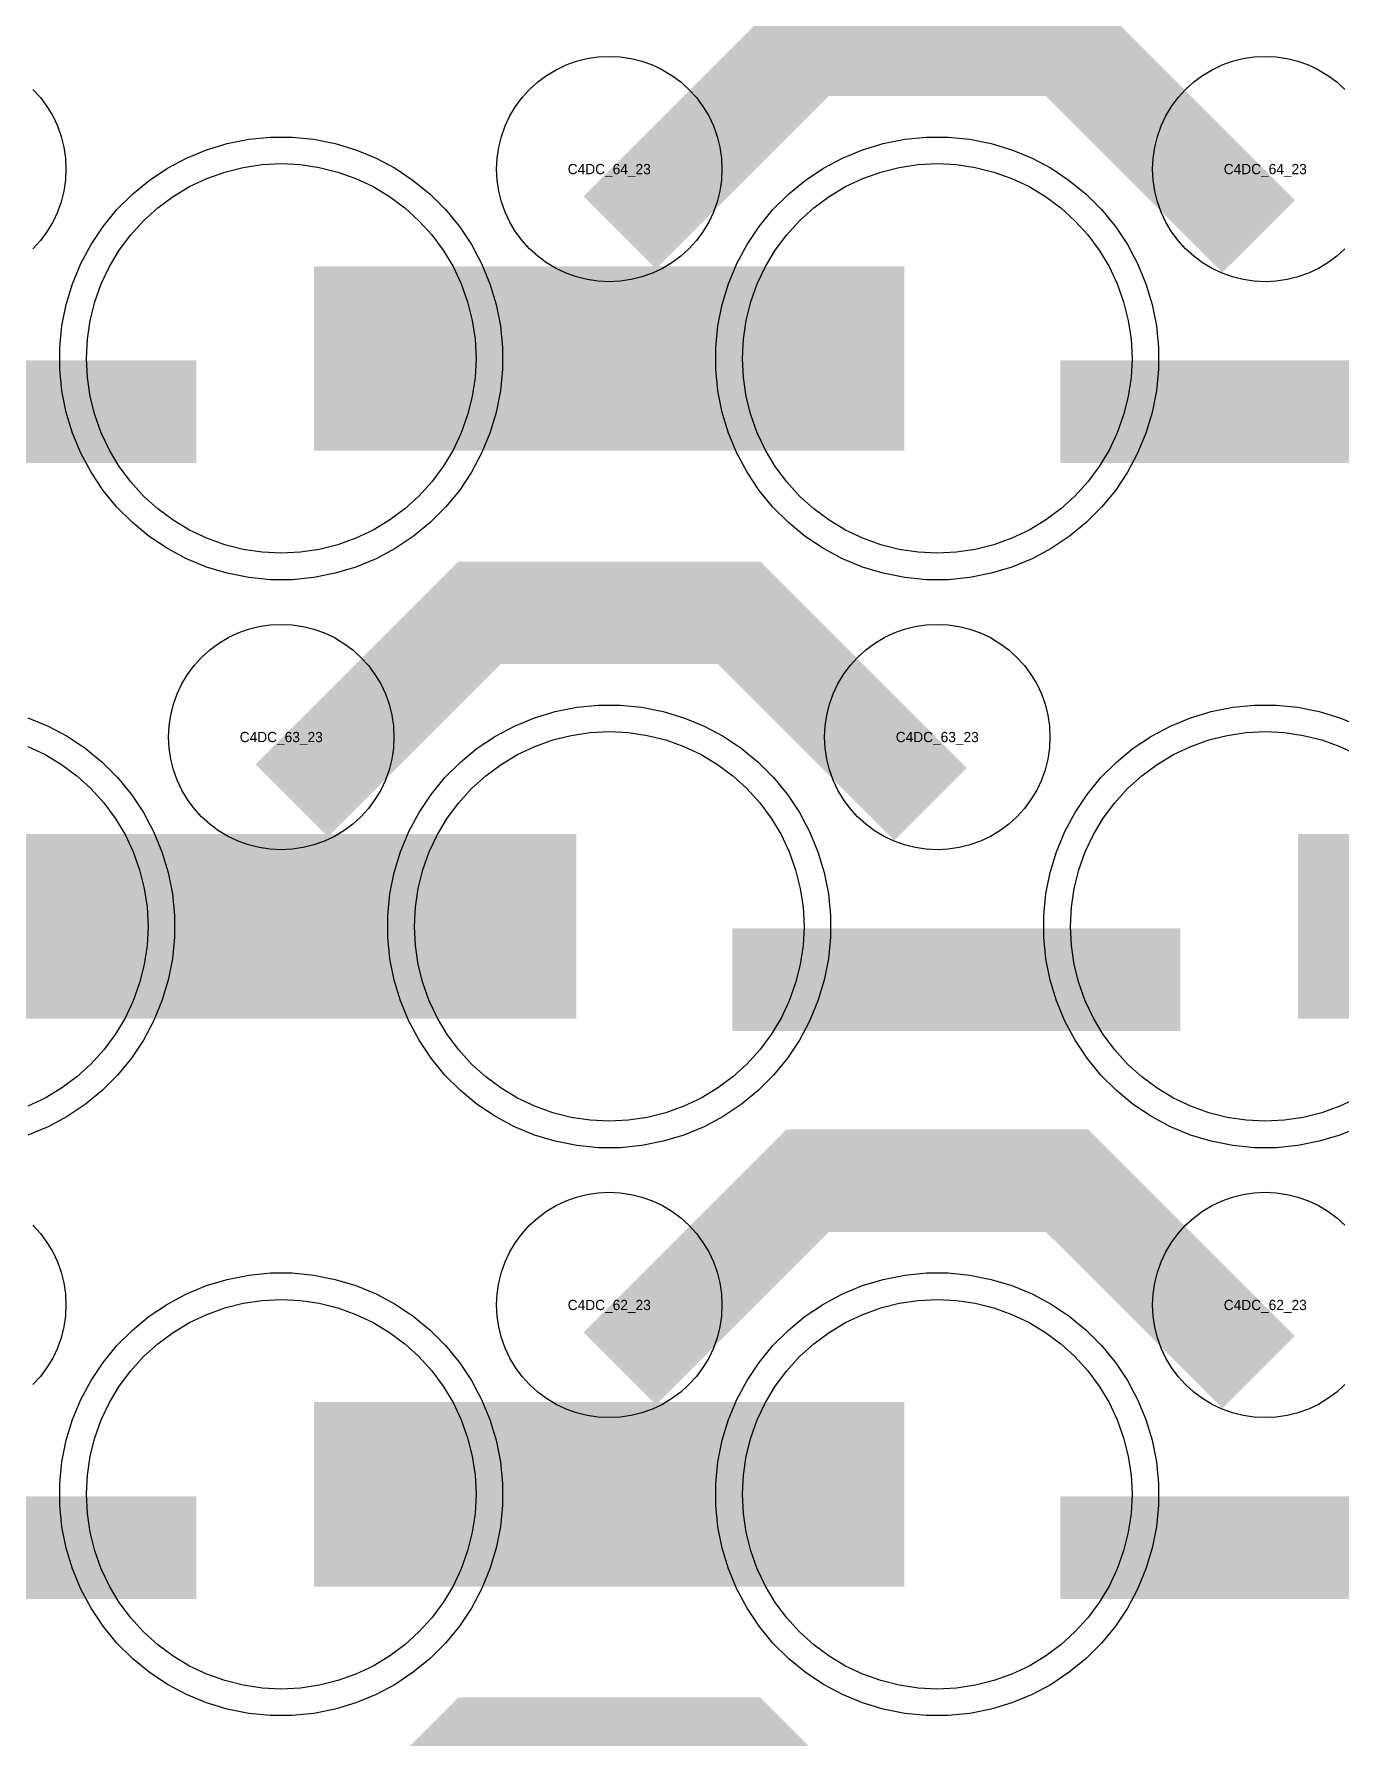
# Model space of a CAD drawing. Extents: x -11880 to 11880, y -14992 to 14992.
# Drawn here: x -4700.3 to -4381.5, y -6308 to -5892.3 of the extents above; entities that cross this region are included whole.
import ezdxf
from ezdxf.enums import TextEntityAlignment as Align

# ---------------------------------------------------------------- set-up
doc = ezdxf.new("R2010")
doc.units = 0
doc.header["$MEASUREMENT"] = 0
for name, color, linetype in [('GDS_775_DT_237', 138, 'CONTINUOUS'), ('RDL1_FS', 34, 'CONTINUOUS'), ('RDL_BS', 160, 'CONTINUOUS')]:
    doc.layers.add(name, color=color, linetype=linetype)

msp = doc.modelspace()

# ---------------------------------------------------------------- linework, layer by layer
at = {"layer": 'RDL1_FS', "color": 240, "true_color": 0xed1f24}
for points in [[(-4640, -6018.974), (-4644.657, -6018.745), (-4649.268, -6018.061), (-4653.791, -6016.929), (-4658.181, -6015.357), (-4662.395, -6013.365), (-4666.395, -6010.967), (-4670.14, -6008.189), (-4673.594, -6005.059), (-4676.724, -6001.605), (-4679.502, -5997.86), (-4681.9, -5993.86), (-4683.892, -5989.646), (-4685.464, -5985.256), (-4686.596, -5980.733), (-4687.28, -5976.122), (-4687.509, -5971.465), (-4687.28, -5966.808), (-4686.596, -5962.197), (-4685.464, -5957.674), (-4683.892, -5953.284), (-4681.9, -5949.07), (-4679.502, -5945.07), (-4676.724, -5941.325), (-4673.594, -5937.871), (-4670.14, -5934.741), (-4666.395, -5931.963), (-4662.395, -5929.565), (-4658.181, -5927.573), (-4653.791, -5926.001), (-4649.268, -5924.869), (-4644.657, -5924.185), (-4640, -5923.956), (-4635.343, -5924.185), (-4630.732, -5924.869), (-4626.209, -5926.001), (-4621.819, -5927.573), (-4617.605, -5929.565), (-4613.605, -5931.963), (-4609.86, -5934.741), (-4606.406, -5937.871), (-4603.276, -5941.325), (-4600.498, -5945.07), (-4598.1, -5949.07), (-4596.108, -5953.284), (-4594.536, -5957.674), (-4593.404, -5962.197), (-4592.72, -5966.808), (-4592.491, -5971.465), (-4592.72, -5976.122), (-4593.404, -5980.733), (-4594.536, -5985.256), (-4596.108, -5989.646), (-4598.1, -5993.86), (-4600.498, -5997.86), (-4603.276, -6001.605), (-4606.406, -6005.059), (-4609.86, -6008.189), (-4613.605, -6010.967), (-4617.605, -6013.365), (-4621.819, -6015.357), (-4626.209, -6016.929), (-4630.732, -6018.061), (-4635.343, -6018.745)], [(-4480, -6018.974), (-4484.657, -6018.745), (-4489.268, -6018.061), (-4493.791, -6016.929), (-4498.181, -6015.357), (-4502.395, -6013.365), (-4506.395, -6010.967), (-4510.14, -6008.189), (-4513.594, -6005.059), (-4516.724, -6001.605), (-4519.502, -5997.86), (-4521.9, -5993.86), (-4523.892, -5989.646), (-4525.464, -5985.256), (-4526.596, -5980.733), (-4527.28, -5976.122), (-4527.509, -5971.465), (-4527.28, -5966.808), (-4526.596, -5962.197), (-4525.464, -5957.674), (-4523.892, -5953.284), (-4521.9, -5949.07), (-4519.502, -5945.07), (-4516.724, -5941.325), (-4513.594, -5937.871), (-4510.14, -5934.741), (-4506.395, -5931.963), (-4502.395, -5929.565), (-4498.181, -5927.573), (-4493.791, -5926.001), (-4489.268, -5924.869), (-4484.657, -5924.185), (-4480, -5923.956), (-4475.343, -5924.185), (-4470.732, -5924.869), (-4466.209, -5926.001), (-4461.819, -5927.573), (-4457.605, -5929.565), (-4453.605, -5931.963), (-4449.86, -5934.741), (-4446.406, -5937.871), (-4443.276, -5941.325), (-4440.498, -5945.07), (-4438.1, -5949.07), (-4436.108, -5953.284), (-4434.536, -5957.674), (-4433.404, -5962.197), (-4432.72, -5966.808), (-4432.491, -5971.465), (-4432.72, -5976.122), (-4433.404, -5980.733), (-4434.536, -5985.256), (-4436.108, -5989.646), (-4438.1, -5993.86), (-4440.498, -5997.86), (-4443.276, -6001.605), (-4446.406, -6005.059), (-4449.86, -6008.189), (-4453.605, -6010.967), (-4457.605, -6013.365), (-4461.819, -6015.357), (-4466.209, -6016.929), (-4470.732, -6018.061), (-4475.343, -6018.745)], [(-4560, -6157.539), (-4564.657, -6157.31), (-4569.268, -6156.626), (-4573.791, -6155.494), (-4578.181, -6153.922), (-4582.395, -6151.93), (-4586.395, -6149.532), (-4590.14, -6146.754), (-4593.594, -6143.624), (-4596.724, -6140.17), (-4599.502, -6136.425), (-4601.9, -6132.425), (-4603.892, -6128.211), (-4605.464, -6123.821), (-4606.596, -6119.298), (-4607.28, -6114.687), (-4607.509, -6110.03), (-4607.28, -6105.373), (-4606.596, -6100.762), (-4605.464, -6096.239), (-4603.892, -6091.849), (-4601.9, -6087.635), (-4599.502, -6083.635), (-4596.724, -6079.89), (-4593.594, -6076.436), (-4590.14, -6073.306), (-4586.395, -6070.528), (-4582.395, -6068.13), (-4578.181, -6066.138), (-4573.791, -6064.566), (-4569.268, -6063.434), (-4564.657, -6062.75), (-4560, -6062.521), (-4555.343, -6062.75), (-4550.732, -6063.434), (-4546.209, -6064.566), (-4541.819, -6066.138), (-4537.605, -6068.13), (-4533.605, -6070.528), (-4529.86, -6073.306), (-4526.406, -6076.436), (-4523.276, -6079.89), (-4520.498, -6083.635), (-4518.1, -6087.635), (-4516.108, -6091.849), (-4514.536, -6096.239), (-4513.404, -6100.762), (-4512.72, -6105.373), (-4512.491, -6110.03), (-4512.72, -6114.687), (-4513.404, -6119.298), (-4514.536, -6123.821), (-4516.108, -6128.211), (-4518.1, -6132.425), (-4520.498, -6136.425), (-4523.276, -6140.17), (-4526.406, -6143.624), (-4529.86, -6146.754), (-4533.605, -6149.532), (-4537.605, -6151.93), (-4541.819, -6153.922), (-4546.209, -6155.494), (-4550.732, -6156.626), (-4555.343, -6157.31)]]:
    msp.add_lwpolyline(points, close=True, dxfattribs=at)
for points in [[(-4631.998, -5971.465, 45, 45, 0), (-4559.998, -5971.465, 45, 45, 0)], [(-4559.998, -5971.465, 45, 45, 0), (-4487.998, -5971.465, 45, 45, 0)], [(-4711.998, -6110.03, 45, 45, 0), (-4639.998, -6110.03, 45, 45, 0)], [(-4639.998, -6110.03, 45, 45, 0), (-4567.998, -6110.03, 45, 45, 0)], [(-4391.998, -6110.03, 45, 45, 0), (-4319.998, -6110.03, 45, 45, 0)]]:
    msp.add_lwpolyline(points, format="xyseb", dxfattribs=at)
for points in [[(-4377.605, -6151.93), (-4381.819, -6153.922), (-4386.209, -6155.494), (-4390.732, -6156.626), (-4395.343, -6157.31), (-4400, -6157.539), (-4404.657, -6157.31), (-4409.268, -6156.626), (-4413.791, -6155.494), (-4418.181, -6153.922), (-4422.395, -6151.93), (-4426.395, -6149.532), (-4430.14, -6146.754), (-4433.594, -6143.624), (-4436.724, -6140.17), (-4439.502, -6136.425), (-4441.9, -6132.425), (-4443.892, -6128.211), (-4445.464, -6123.821), (-4446.596, -6119.298), (-4447.28, -6114.687), (-4447.509, -6110.03), (-4447.28, -6105.373), (-4446.596, -6100.762), (-4445.464, -6096.239), (-4443.892, -6091.849), (-4441.9, -6087.635), (-4439.502, -6083.635), (-4436.724, -6079.89), (-4433.594, -6076.436), (-4430.14, -6073.306), (-4426.395, -6070.528), (-4422.395, -6068.13), (-4418.181, -6066.138), (-4413.791, -6064.566), (-4409.268, -6063.434), (-4404.657, -6062.75), (-4400, -6062.521), (-4395.343, -6062.75), (-4390.732, -6063.434), (-4386.209, -6064.566), (-4381.819, -6066.138), (-4377.605, -6068.13)], [(-4701.819, -6066.138), (-4697.605, -6068.13), (-4693.605, -6070.528), (-4689.86, -6073.306), (-4686.406, -6076.436), (-4683.276, -6079.89), (-4680.498, -6083.635), (-4678.1, -6087.635), (-4676.108, -6091.849), (-4674.536, -6096.239), (-4673.404, -6100.762), (-4672.72, -6105.373), (-4672.491, -6110.03), (-4672.72, -6114.687), (-4673.404, -6119.298), (-4674.536, -6123.821), (-4676.108, -6128.211), (-4678.1, -6132.425), (-4680.498, -6136.425), (-4683.276, -6140.17), (-4686.406, -6143.624), (-4689.86, -6146.754), (-4693.605, -6149.532), (-4697.605, -6151.93), (-4701.819, -6153.922)]]:
    msp.add_lwpolyline(points, dxfattribs=at)
at = {"layer": 'RDL1_FS'}
for points in [[(-4640, -6296.099), (-4644.657, -6295.87), (-4649.268, -6295.186), (-4653.791, -6294.054), (-4658.181, -6292.482), (-4662.395, -6290.49), (-4666.395, -6288.092), (-4670.14, -6285.314), (-4673.594, -6282.184), (-4676.724, -6278.73), (-4679.502, -6274.985), (-4681.9, -6270.985), (-4683.892, -6266.771), (-4685.464, -6262.381), (-4686.596, -6257.858), (-4687.28, -6253.247), (-4687.509, -6248.59), (-4687.28, -6243.933), (-4686.596, -6239.322), (-4685.464, -6234.799), (-4683.892, -6230.409), (-4681.9, -6226.195), (-4679.502, -6222.195), (-4676.724, -6218.45), (-4673.594, -6214.996), (-4670.14, -6211.866), (-4666.395, -6209.088), (-4662.395, -6206.69), (-4658.181, -6204.698), (-4653.791, -6203.126), (-4649.268, -6201.994), (-4644.657, -6201.31), (-4640, -6201.081), (-4635.343, -6201.31), (-4630.732, -6201.994), (-4626.209, -6203.126), (-4621.819, -6204.698), (-4617.605, -6206.69), (-4613.605, -6209.088), (-4609.86, -6211.866), (-4606.406, -6214.996), (-4603.276, -6218.45), (-4600.498, -6222.195), (-4598.1, -6226.195), (-4596.108, -6230.409), (-4594.536, -6234.799), (-4593.404, -6239.322), (-4592.72, -6243.933), (-4592.491, -6248.59), (-4592.72, -6253.247), (-4593.404, -6257.858), (-4594.536, -6262.381), (-4596.108, -6266.771), (-4598.1, -6270.985), (-4600.498, -6274.985), (-4603.276, -6278.73), (-4606.406, -6282.184), (-4609.86, -6285.314), (-4613.605, -6288.092), (-4617.605, -6290.49), (-4621.819, -6292.482), (-4626.209, -6294.054), (-4630.732, -6295.186), (-4635.343, -6295.87)], [(-4480, -6296.099), (-4484.657, -6295.87), (-4489.268, -6295.186), (-4493.791, -6294.054), (-4498.181, -6292.482), (-4502.395, -6290.49), (-4506.395, -6288.092), (-4510.14, -6285.314), (-4513.594, -6282.184), (-4516.724, -6278.73), (-4519.502, -6274.985), (-4521.9, -6270.985), (-4523.892, -6266.771), (-4525.464, -6262.381), (-4526.596, -6257.858), (-4527.28, -6253.247), (-4527.509, -6248.59), (-4527.28, -6243.933), (-4526.596, -6239.322), (-4525.464, -6234.799), (-4523.892, -6230.409), (-4521.9, -6226.195), (-4519.502, -6222.195), (-4516.724, -6218.45), (-4513.594, -6214.996), (-4510.14, -6211.866), (-4506.395, -6209.088), (-4502.395, -6206.69), (-4498.181, -6204.698), (-4493.791, -6203.126), (-4489.268, -6201.994), (-4484.657, -6201.31), (-4480, -6201.081), (-4475.343, -6201.31), (-4470.732, -6201.994), (-4466.209, -6203.126), (-4461.819, -6204.698), (-4457.605, -6206.69), (-4453.605, -6209.088), (-4449.86, -6211.866), (-4446.406, -6214.996), (-4443.276, -6218.45), (-4440.498, -6222.195), (-4438.1, -6226.195), (-4436.108, -6230.409), (-4434.536, -6234.799), (-4433.404, -6239.322), (-4432.72, -6243.933), (-4432.491, -6248.59), (-4432.72, -6253.247), (-4433.404, -6257.858), (-4434.536, -6262.381), (-4436.108, -6266.771), (-4438.1, -6270.985), (-4440.498, -6274.985), (-4443.276, -6278.73), (-4446.406, -6282.184), (-4449.86, -6285.314), (-4453.605, -6288.092), (-4457.605, -6290.49), (-4461.819, -6292.482), (-4466.209, -6294.054), (-4470.732, -6295.186), (-4475.343, -6295.87)]]:
    msp.add_lwpolyline(points, close=True, dxfattribs=at)
for points in [[(-4631.998, -6248.59, 45, 45, 0), (-4559.998, -6248.59, 45, 45, 0)], [(-4559.998, -6248.59, 45, 45, 0), (-4487.998, -6248.59, 45, 45, 0)]]:
    msp.add_lwpolyline(points, format="xyseb", dxfattribs=at)
at = {"layer": 'RDL_BS'}
for points in [[(-4557.438, -5940.779, 25, 25, 0), (-4511.623, -5894.964, 25, 25, 0), (-4478.07, -5894.964, 25, 25, 0)], [(-4401.599, -5941.678, 25, 25, 0), (-4448.313, -5894.964, 25, 25, 0), (-4478.071, -5894.964, 25, 25, 0)], [(-4637.438, -6079.344, 25, 25, 0), (-4591.623, -6033.529, 25, 25, 0), (-4558.07, -6033.529, 25, 25, 0)], [(-4481.599, -6080.243, 25, 25, 0), (-4528.313, -6033.529, 25, 25, 0), (-4558.071, -6033.529, 25, 25, 0)], [(-4557.438, -6217.904, 25, 25, 0), (-4511.623, -6172.089, 25, 25, 0), (-4478.07, -6172.089, 25, 25, 0)], [(-4401.599, -6218.803, 25, 25, 0), (-4448.313, -6172.089, 25, 25, 0), (-4478.071, -6172.089, 25, 25, 0)], [(-4769.984, -6261.603, 25, 25, 0), (-4660.719, -6261.603, 25, 25, 0)], [(-4449.984, -6261.603, 25, 25, 0), (-4340.719, -6261.603, 25, 25, 0)], [(-4637.438, -6356.469, 25, 25, 0), (-4591.623, -6310.654, 25, 25, 0), (-4558.07, -6310.654, 25, 25, 0)], [(-4481.599, -6357.368, 25, 25, 0), (-4528.313, -6310.654, 25, 25, 0), (-4558.071, -6310.654, 25, 25, 0)]]:
    msp.add_lwpolyline(points, format="xyseb", dxfattribs=at)
for points in [[(-4560, -5952.771), (-4562.693, -5952.639), (-4565.365, -5952.243), (-4567.984, -5951.586), (-4570.519, -5950.679), (-4572.956, -5949.527), (-4575.28, -5948.134), (-4577.443, -5946.531), (-4579.442, -5944.719), (-4581.254, -5942.72), (-4582.857, -5940.557), (-4584.25, -5938.233), (-4585.402, -5935.796), (-4586.309, -5933.261), (-4586.966, -5930.642), (-4587.362, -5927.97), (-4587.494, -5925.277), (-4587.362, -5922.584), (-4586.966, -5919.912), (-4586.309, -5917.293), (-4585.402, -5914.758), (-4584.25, -5912.321), (-4582.857, -5909.997), (-4581.254, -5907.834), (-4579.442, -5905.835), (-4577.443, -5904.023), (-4575.28, -5902.42), (-4572.956, -5901.027), (-4570.519, -5899.875), (-4567.984, -5898.968), (-4565.365, -5898.311), (-4562.693, -5897.915), (-4560, -5897.783), (-4557.307, -5897.915), (-4554.635, -5898.311), (-4552.016, -5898.968), (-4549.481, -5899.875), (-4547.044, -5901.027), (-4544.72, -5902.42), (-4542.557, -5904.023), (-4540.558, -5905.835), (-4538.746, -5907.834), (-4537.143, -5909.997), (-4535.75, -5912.321), (-4534.598, -5914.758), (-4533.691, -5917.293), (-4533.034, -5919.912), (-4532.638, -5922.584), (-4532.506, -5925.277), (-4532.638, -5927.97), (-4533.034, -5930.642), (-4533.691, -5933.261), (-4534.598, -5935.796), (-4535.75, -5938.233), (-4537.143, -5940.557), (-4538.746, -5942.72), (-4540.558, -5944.719), (-4542.557, -5946.531), (-4544.72, -5948.134), (-4547.044, -5949.527), (-4549.481, -5950.679), (-4552.016, -5951.586), (-4554.635, -5952.243), (-4557.307, -5952.639)], [(-4640, -6091.336), (-4642.693, -6091.204), (-4645.365, -6090.808), (-4647.984, -6090.151), (-4650.519, -6089.244), (-4652.956, -6088.092), (-4655.28, -6086.699), (-4657.443, -6085.096), (-4659.442, -6083.284), (-4661.254, -6081.285), (-4662.857, -6079.122), (-4664.25, -6076.798), (-4665.402, -6074.361), (-4666.309, -6071.826), (-4666.966, -6069.207), (-4667.362, -6066.535), (-4667.494, -6063.842), (-4667.362, -6061.149), (-4666.966, -6058.477), (-4666.309, -6055.858), (-4665.402, -6053.323), (-4664.25, -6050.886), (-4662.857, -6048.562), (-4661.254, -6046.399), (-4659.442, -6044.4), (-4657.443, -6042.588), (-4655.28, -6040.985), (-4652.956, -6039.592), (-4650.519, -6038.44), (-4647.984, -6037.533), (-4645.365, -6036.876), (-4642.693, -6036.48), (-4640, -6036.348), (-4637.307, -6036.48), (-4634.635, -6036.876), (-4632.016, -6037.533), (-4629.481, -6038.44), (-4627.044, -6039.592), (-4624.72, -6040.985), (-4622.557, -6042.588), (-4620.558, -6044.4), (-4618.746, -6046.399), (-4617.143, -6048.562), (-4615.75, -6050.886), (-4614.598, -6053.323), (-4613.691, -6055.858), (-4613.034, -6058.477), (-4612.638, -6061.149), (-4612.506, -6063.842), (-4612.638, -6066.535), (-4613.034, -6069.207), (-4613.691, -6071.826), (-4614.598, -6074.361), (-4615.75, -6076.798), (-4617.143, -6079.122), (-4618.746, -6081.285), (-4620.558, -6083.284), (-4622.557, -6085.096), (-4624.72, -6086.699), (-4627.044, -6088.092), (-4629.481, -6089.244), (-4632.016, -6090.151), (-4634.635, -6090.808), (-4637.307, -6091.204)], [(-4480, -6091.336), (-4482.693, -6091.204), (-4485.365, -6090.808), (-4487.984, -6090.151), (-4490.519, -6089.244), (-4492.956, -6088.092), (-4495.28, -6086.699), (-4497.443, -6085.096), (-4499.442, -6083.284), (-4501.254, -6081.285), (-4502.857, -6079.122), (-4504.25, -6076.798), (-4505.402, -6074.361), (-4506.309, -6071.826), (-4506.966, -6069.207), (-4507.362, -6066.535), (-4507.494, -6063.842), (-4507.362, -6061.149), (-4506.966, -6058.477), (-4506.309, -6055.858), (-4505.402, -6053.323), (-4504.25, -6050.886), (-4502.857, -6048.562), (-4501.254, -6046.399), (-4499.442, -6044.4), (-4497.443, -6042.588), (-4495.28, -6040.985), (-4492.956, -6039.592), (-4490.519, -6038.44), (-4487.984, -6037.533), (-4485.365, -6036.876), (-4482.693, -6036.48), (-4480, -6036.348), (-4477.307, -6036.48), (-4474.635, -6036.876), (-4472.016, -6037.533), (-4469.481, -6038.44), (-4467.044, -6039.592), (-4464.72, -6040.985), (-4462.557, -6042.588), (-4460.558, -6044.4), (-4458.746, -6046.399), (-4457.143, -6048.562), (-4455.75, -6050.886), (-4454.598, -6053.323), (-4453.691, -6055.858), (-4453.034, -6058.477), (-4452.638, -6061.149), (-4452.506, -6063.842), (-4452.638, -6066.535), (-4453.034, -6069.207), (-4453.691, -6071.826), (-4454.598, -6074.361), (-4455.75, -6076.798), (-4457.143, -6079.122), (-4458.746, -6081.285), (-4460.558, -6083.284), (-4462.557, -6085.096), (-4464.72, -6086.699), (-4467.044, -6088.092), (-4469.481, -6089.244), (-4472.016, -6090.151), (-4474.635, -6090.808), (-4477.307, -6091.204)], [(-4560, -6229.896), (-4562.693, -6229.764), (-4565.365, -6229.368), (-4567.984, -6228.711), (-4570.519, -6227.804), (-4572.956, -6226.652), (-4575.28, -6225.259), (-4577.443, -6223.656), (-4579.442, -6221.844), (-4581.254, -6219.845), (-4582.857, -6217.682), (-4584.25, -6215.358), (-4585.402, -6212.921), (-4586.309, -6210.386), (-4586.966, -6207.767), (-4587.362, -6205.095), (-4587.494, -6202.402), (-4587.362, -6199.709), (-4586.966, -6197.037), (-4586.309, -6194.418), (-4585.402, -6191.883), (-4584.25, -6189.446), (-4582.857, -6187.122), (-4581.254, -6184.959), (-4579.442, -6182.96), (-4577.443, -6181.148), (-4575.28, -6179.545), (-4572.956, -6178.152), (-4570.519, -6177), (-4567.984, -6176.093), (-4565.365, -6175.436), (-4562.693, -6175.04), (-4560, -6174.908), (-4557.307, -6175.04), (-4554.635, -6175.436), (-4552.016, -6176.093), (-4549.481, -6177), (-4547.044, -6178.152), (-4544.72, -6179.545), (-4542.557, -6181.148), (-4540.558, -6182.96), (-4538.746, -6184.959), (-4537.143, -6187.122), (-4535.75, -6189.446), (-4534.598, -6191.883), (-4533.691, -6194.418), (-4533.034, -6197.037), (-4532.638, -6199.709), (-4532.506, -6202.402), (-4532.638, -6205.095), (-4533.034, -6207.767), (-4533.691, -6210.386), (-4534.598, -6212.921), (-4535.75, -6215.358), (-4537.143, -6217.682), (-4538.746, -6219.845), (-4540.558, -6221.844), (-4542.557, -6223.656), (-4544.72, -6225.259), (-4547.044, -6226.652), (-4549.481, -6227.804), (-4552.016, -6228.711), (-4554.635, -6229.368), (-4557.307, -6229.764)], [(-4642.644, -6302.59), (-4647.938, -6302.073), (-4653.165, -6301.027), (-4658.205, -6299.496), (-4663.115, -6297.465), (-4667.777, -6294.973), (-4672.191, -6292.026), (-4676.292, -6288.664), (-4680.074, -6284.882), (-4683.436, -6280.781), (-4686.383, -6276.367), (-4688.875, -6271.705), (-4690.906, -6266.795), (-4692.437, -6261.755), (-4693.483, -6256.528), (-4694, -6251.234), (-4694, -6245.946), (-4693.483, -6240.652), (-4692.437, -6235.425), (-4690.906, -6230.385), (-4688.875, -6225.475), (-4686.383, -6220.813), (-4683.436, -6216.399), (-4680.074, -6212.298), (-4676.292, -6208.516), (-4672.191, -6205.154), (-4667.777, -6202.207), (-4663.115, -6199.715), (-4658.205, -6197.684), (-4653.165, -6196.153), (-4647.938, -6195.107), (-4642.644, -6194.59), (-4637.356, -6194.59), (-4632.062, -6195.107), (-4626.835, -6196.153), (-4621.795, -6197.684), (-4616.885, -6199.715), (-4612.223, -6202.207), (-4607.809, -6205.154), (-4603.708, -6208.516), (-4599.926, -6212.298), (-4596.564, -6216.399), (-4593.617, -6220.813), (-4591.125, -6225.475), (-4589.094, -6230.385), (-4587.563, -6235.425), (-4586.517, -6240.652), (-4586, -6245.946), (-4586, -6251.234), (-4586.517, -6256.528), (-4587.563, -6261.755), (-4589.094, -6266.795), (-4591.125, -6271.705), (-4593.617, -6276.367), (-4596.564, -6280.781), (-4599.926, -6284.882), (-4603.708, -6288.664), (-4607.809, -6292.026), (-4612.223, -6294.973), (-4616.885, -6297.465), (-4621.795, -6299.496), (-4626.835, -6301.027), (-4632.062, -6302.073), (-4637.356, -6302.59)], [(-4482.644, -6302.59), (-4487.938, -6302.073), (-4493.165, -6301.027), (-4498.205, -6299.496), (-4503.115, -6297.465), (-4507.777, -6294.973), (-4512.191, -6292.026), (-4516.292, -6288.664), (-4520.074, -6284.882), (-4523.436, -6280.781), (-4526.383, -6276.367), (-4528.875, -6271.705), (-4530.906, -6266.795), (-4532.437, -6261.755), (-4533.483, -6256.528), (-4534, -6251.234), (-4534, -6245.946), (-4533.483, -6240.652), (-4532.437, -6235.425), (-4530.906, -6230.385), (-4528.875, -6225.475), (-4526.383, -6220.813), (-4523.436, -6216.399), (-4520.074, -6212.298), (-4516.292, -6208.516), (-4512.191, -6205.154), (-4507.777, -6202.207), (-4503.115, -6199.715), (-4498.205, -6197.684), (-4493.165, -6196.153), (-4487.938, -6195.107), (-4482.644, -6194.59), (-4477.356, -6194.59), (-4472.062, -6195.107), (-4466.835, -6196.153), (-4461.795, -6197.684), (-4456.885, -6199.715), (-4452.223, -6202.207), (-4447.809, -6205.154), (-4443.708, -6208.516), (-4439.926, -6212.298), (-4436.564, -6216.399), (-4433.617, -6220.813), (-4431.125, -6225.475), (-4429.094, -6230.385), (-4427.563, -6235.425), (-4426.517, -6240.652), (-4426, -6245.946), (-4426, -6251.234), (-4426.517, -6256.528), (-4427.563, -6261.755), (-4429.094, -6266.795), (-4431.125, -6271.705), (-4433.617, -6276.367), (-4436.564, -6280.781), (-4439.926, -6284.882), (-4443.708, -6288.664), (-4447.809, -6292.026), (-4452.223, -6294.973), (-4456.885, -6297.465), (-4461.795, -6299.496), (-4466.835, -6301.027), (-4472.062, -6302.073), (-4477.356, -6302.59)]]:
    msp.add_lwpolyline(points, close=True, dxfattribs=at)
for points in [[(-4380.558, -5944.719), (-4382.557, -5946.531), (-4384.72, -5948.134), (-4387.044, -5949.527), (-4389.481, -5950.679), (-4392.016, -5951.586), (-4394.635, -5952.243), (-4397.307, -5952.639), (-4400, -5952.771), (-4402.693, -5952.639), (-4405.365, -5952.243), (-4407.984, -5951.586), (-4410.519, -5950.679), (-4412.956, -5949.527), (-4415.28, -5948.134), (-4417.443, -5946.531), (-4419.442, -5944.719), (-4421.254, -5942.72), (-4422.857, -5940.557), (-4424.25, -5938.233), (-4425.402, -5935.796), (-4426.309, -5933.261), (-4426.966, -5930.642), (-4427.362, -5927.97), (-4427.494, -5925.277), (-4427.362, -5922.584), (-4426.966, -5919.912), (-4426.309, -5917.293), (-4425.402, -5914.758), (-4424.25, -5912.321), (-4422.857, -5909.997), (-4421.254, -5907.834), (-4419.442, -5905.835), (-4417.443, -5904.023), (-4415.28, -5902.42), (-4412.956, -5901.027), (-4410.519, -5899.875), (-4407.984, -5898.968), (-4405.365, -5898.311), (-4402.693, -5897.915), (-4400, -5897.783), (-4397.307, -5897.915), (-4394.635, -5898.311), (-4392.016, -5898.968), (-4389.481, -5899.875), (-4387.044, -5901.027), (-4384.72, -5902.42), (-4382.557, -5904.023), (-4380.558, -5905.835)], [(-4700.558, -5905.835), (-4698.746, -5907.834), (-4697.143, -5909.997), (-4695.75, -5912.321), (-4694.598, -5914.758), (-4693.691, -5917.293), (-4693.034, -5919.912), (-4692.638, -5922.584), (-4692.506, -5925.277), (-4692.638, -5927.97), (-4693.034, -5930.642), (-4693.691, -5933.261), (-4694.598, -5935.796), (-4695.75, -5938.233), (-4697.143, -5940.557), (-4698.746, -5942.72), (-4700.558, -5944.719)], [(-4380.558, -6221.844), (-4382.557, -6223.656), (-4384.72, -6225.259), (-4387.044, -6226.652), (-4389.481, -6227.804), (-4392.016, -6228.711), (-4394.635, -6229.368), (-4397.307, -6229.764), (-4400, -6229.896), (-4402.693, -6229.764), (-4405.365, -6229.368), (-4407.984, -6228.711), (-4410.519, -6227.804), (-4412.956, -6226.652), (-4415.28, -6225.259), (-4417.443, -6223.656), (-4419.442, -6221.844), (-4421.254, -6219.845), (-4422.857, -6217.682), (-4424.25, -6215.358), (-4425.402, -6212.921), (-4426.309, -6210.386), (-4426.966, -6207.767), (-4427.362, -6205.095), (-4427.494, -6202.402), (-4427.362, -6199.709), (-4426.966, -6197.037), (-4426.309, -6194.418), (-4425.402, -6191.883), (-4424.25, -6189.446), (-4422.857, -6187.122), (-4421.254, -6184.959), (-4419.442, -6182.96), (-4417.443, -6181.148), (-4415.28, -6179.545), (-4412.956, -6178.152), (-4410.519, -6177), (-4407.984, -6176.093), (-4405.365, -6175.436), (-4402.693, -6175.04), (-4400, -6174.908), (-4397.307, -6175.04), (-4394.635, -6175.436), (-4392.016, -6176.093), (-4389.481, -6177), (-4387.044, -6178.152), (-4384.72, -6179.545), (-4382.557, -6181.148), (-4380.558, -6182.96)], [(-4700.558, -6182.96), (-4698.746, -6184.959), (-4697.143, -6187.122), (-4695.75, -6189.446), (-4694.598, -6191.883), (-4693.691, -6194.418), (-4693.034, -6197.037), (-4692.638, -6199.709), (-4692.506, -6202.402), (-4692.638, -6205.095), (-4693.034, -6207.767), (-4693.691, -6210.386), (-4694.598, -6212.921), (-4695.75, -6215.358), (-4697.143, -6217.682), (-4698.746, -6219.845), (-4700.558, -6221.844)]]:
    msp.add_lwpolyline(points, dxfattribs=at)
at = {"layer": 'RDL_BS', "color": 240, "true_color": 0xed1f24}
for points in [[(-4642.644, -6025.465), (-4647.938, -6024.948), (-4653.165, -6023.902), (-4658.205, -6022.371), (-4663.115, -6020.34), (-4667.777, -6017.848), (-4672.191, -6014.901), (-4676.292, -6011.539), (-4680.074, -6007.757), (-4683.436, -6003.656), (-4686.383, -5999.242), (-4688.875, -5994.58), (-4690.906, -5989.67), (-4692.437, -5984.63), (-4693.483, -5979.403), (-4694, -5974.109), (-4694, -5968.821), (-4693.483, -5963.527), (-4692.437, -5958.3), (-4690.906, -5953.26), (-4688.875, -5948.35), (-4686.383, -5943.688), (-4683.436, -5939.274), (-4680.074, -5935.173), (-4676.292, -5931.391), (-4672.191, -5928.029), (-4667.777, -5925.082), (-4663.115, -5922.59), (-4658.205, -5920.559), (-4653.165, -5919.028), (-4647.938, -5917.982), (-4642.644, -5917.465), (-4637.356, -5917.465), (-4632.062, -5917.982), (-4626.835, -5919.028), (-4621.795, -5920.559), (-4616.885, -5922.59), (-4612.223, -5925.082), (-4607.809, -5928.029), (-4603.708, -5931.391), (-4599.926, -5935.173), (-4596.564, -5939.274), (-4593.617, -5943.688), (-4591.125, -5948.35), (-4589.094, -5953.26), (-4587.563, -5958.3), (-4586.517, -5963.527), (-4586, -5968.821), (-4586, -5974.109), (-4586.517, -5979.403), (-4587.563, -5984.63), (-4589.094, -5989.67), (-4591.125, -5994.58), (-4593.617, -5999.242), (-4596.564, -6003.656), (-4599.926, -6007.757), (-4603.708, -6011.539), (-4607.809, -6014.901), (-4612.223, -6017.848), (-4616.885, -6020.34), (-4621.795, -6022.371), (-4626.835, -6023.902), (-4632.062, -6024.948), (-4637.356, -6025.465)], [(-4482.644, -6025.465), (-4487.938, -6024.948), (-4493.165, -6023.902), (-4498.205, -6022.371), (-4503.115, -6020.34), (-4507.777, -6017.848), (-4512.191, -6014.901), (-4516.292, -6011.539), (-4520.074, -6007.757), (-4523.436, -6003.656), (-4526.383, -5999.242), (-4528.875, -5994.58), (-4530.906, -5989.67), (-4532.437, -5984.63), (-4533.483, -5979.403), (-4534, -5974.109), (-4534, -5968.821), (-4533.483, -5963.527), (-4532.437, -5958.3), (-4530.906, -5953.26), (-4528.875, -5948.35), (-4526.383, -5943.688), (-4523.436, -5939.274), (-4520.074, -5935.173), (-4516.292, -5931.391), (-4512.191, -5928.029), (-4507.777, -5925.082), (-4503.115, -5922.59), (-4498.205, -5920.559), (-4493.165, -5919.028), (-4487.938, -5917.982), (-4482.644, -5917.465), (-4477.356, -5917.465), (-4472.062, -5917.982), (-4466.835, -5919.028), (-4461.795, -5920.559), (-4456.885, -5922.59), (-4452.223, -5925.082), (-4447.809, -5928.029), (-4443.708, -5931.391), (-4439.926, -5935.173), (-4436.564, -5939.274), (-4433.617, -5943.688), (-4431.125, -5948.35), (-4429.094, -5953.26), (-4427.563, -5958.3), (-4426.517, -5963.527), (-4426, -5968.821), (-4426, -5974.109), (-4426.517, -5979.403), (-4427.563, -5984.63), (-4429.094, -5989.67), (-4431.125, -5994.58), (-4433.617, -5999.242), (-4436.564, -6003.656), (-4439.926, -6007.757), (-4443.708, -6011.539), (-4447.809, -6014.901), (-4452.223, -6017.848), (-4456.885, -6020.34), (-4461.795, -6022.371), (-4466.835, -6023.902), (-4472.062, -6024.948), (-4477.356, -6025.465)], [(-4562.644, -6164.03), (-4567.938, -6163.513), (-4573.165, -6162.467), (-4578.205, -6160.936), (-4583.115, -6158.905), (-4587.777, -6156.413), (-4592.191, -6153.466), (-4596.292, -6150.104), (-4600.074, -6146.322), (-4603.436, -6142.221), (-4606.383, -6137.807), (-4608.875, -6133.145), (-4610.906, -6128.235), (-4612.437, -6123.195), (-4613.483, -6117.968), (-4614, -6112.674), (-4614, -6107.386), (-4613.483, -6102.092), (-4612.437, -6096.865), (-4610.906, -6091.825), (-4608.875, -6086.915), (-4606.383, -6082.253), (-4603.436, -6077.839), (-4600.074, -6073.738), (-4596.292, -6069.956), (-4592.191, -6066.594), (-4587.777, -6063.647), (-4583.115, -6061.155), (-4578.205, -6059.124), (-4573.165, -6057.593), (-4567.938, -6056.547), (-4562.644, -6056.03), (-4557.356, -6056.03), (-4552.062, -6056.547), (-4546.835, -6057.593), (-4541.795, -6059.124), (-4536.885, -6061.155), (-4532.223, -6063.647), (-4527.809, -6066.594), (-4523.708, -6069.956), (-4519.926, -6073.738), (-4516.564, -6077.839), (-4513.617, -6082.253), (-4511.125, -6086.915), (-4509.094, -6091.825), (-4507.563, -6096.865), (-4506.517, -6102.092), (-4506, -6107.386), (-4506, -6112.674), (-4506.517, -6117.968), (-4507.563, -6123.195), (-4509.094, -6128.235), (-4511.125, -6133.145), (-4513.617, -6137.807), (-4516.564, -6142.221), (-4519.926, -6146.322), (-4523.708, -6150.104), (-4527.809, -6153.466), (-4532.223, -6156.413), (-4536.885, -6158.905), (-4541.795, -6160.936), (-4546.835, -6162.467), (-4552.062, -6163.513), (-4557.356, -6164.03)]]:
    msp.add_lwpolyline(points, close=True, dxfattribs=at)
for points in [[(-4769.984, -5984.478, 25, 25, 0), (-4660.719, -5984.478, 25, 25, 0)], [(-4449.984, -5984.478, 25, 25, 0), (-4340.719, -5984.478, 25, 25, 0)], [(-4529.984, -6123.043, 25, 25, 0), (-4420.719, -6123.043, 25, 25, 0)]]:
    msp.add_lwpolyline(points, format="xyseb", dxfattribs=at)
for points in [[(-4376.885, -6158.905), (-4381.795, -6160.936), (-4386.835, -6162.467), (-4392.062, -6163.513), (-4397.356, -6164.03), (-4402.644, -6164.03), (-4407.938, -6163.513), (-4413.165, -6162.467), (-4418.205, -6160.936), (-4423.115, -6158.905), (-4427.777, -6156.413), (-4432.191, -6153.466), (-4436.292, -6150.104), (-4440.074, -6146.322), (-4443.436, -6142.221), (-4446.383, -6137.807), (-4448.875, -6133.145), (-4450.906, -6128.235), (-4452.437, -6123.195), (-4453.483, -6117.968), (-4454, -6112.674), (-4454, -6107.386), (-4453.483, -6102.092), (-4452.437, -6096.865), (-4450.906, -6091.825), (-4448.875, -6086.915), (-4446.383, -6082.253), (-4443.436, -6077.839), (-4440.074, -6073.738), (-4436.292, -6069.956), (-4432.191, -6066.594), (-4427.777, -6063.647), (-4423.115, -6061.155), (-4418.205, -6059.124), (-4413.165, -6057.593), (-4407.938, -6056.547), (-4402.644, -6056.03), (-4397.356, -6056.03), (-4392.062, -6056.547), (-4386.835, -6057.593), (-4381.795, -6059.124), (-4376.885, -6061.155)], [(-4701.795, -6059.124), (-4696.885, -6061.155), (-4692.223, -6063.647), (-4687.809, -6066.594), (-4683.708, -6069.956), (-4679.926, -6073.738), (-4676.564, -6077.839), (-4673.617, -6082.253), (-4671.125, -6086.915), (-4669.094, -6091.825), (-4667.563, -6096.865), (-4666.517, -6102.092), (-4666, -6107.386), (-4666, -6112.674), (-4666.517, -6117.968), (-4667.563, -6123.195), (-4669.094, -6128.235), (-4671.125, -6133.145), (-4673.617, -6137.807), (-4676.564, -6142.221), (-4679.926, -6146.322), (-4683.708, -6150.104), (-4687.809, -6153.466), (-4692.223, -6156.413), (-4696.885, -6158.905), (-4701.795, -6160.936)]]:
    msp.add_lwpolyline(points, dxfattribs=at)

# ---------------------------------------------------------------- texts
at = {"layer": 'GDS_775_DT_237'}
for s, p in [('C4DC_64_23', (-4560, -5925.277)), ('C4DC_64_23', (-4560, -5925.277)), ('C4DC_64_23', (-4400, -5925.277)), ('C4DC_64_23', (-4400, -5925.277)), ('C4DC_63_23', (-4640, -6063.842)), ('C4DC_63_23', (-4640, -6063.842)), ('C4DC_63_23', (-4480, -6063.842)), ('C4DC_63_23', (-4480, -6063.842)), ('C4DC_62_23', (-4560, -6202.402)), ('C4DC_62_23', (-4560, -6202.402)), ('C4DC_62_23', (-4400, -6202.402)), ('C4DC_62_23', (-4400, -6202.402))]:
    msp.add_text(s, height=2.5, dxfattribs=at).set_placement(p, align=Align.MIDDLE_CENTER)

doc.saveas('drawing.dxf')
